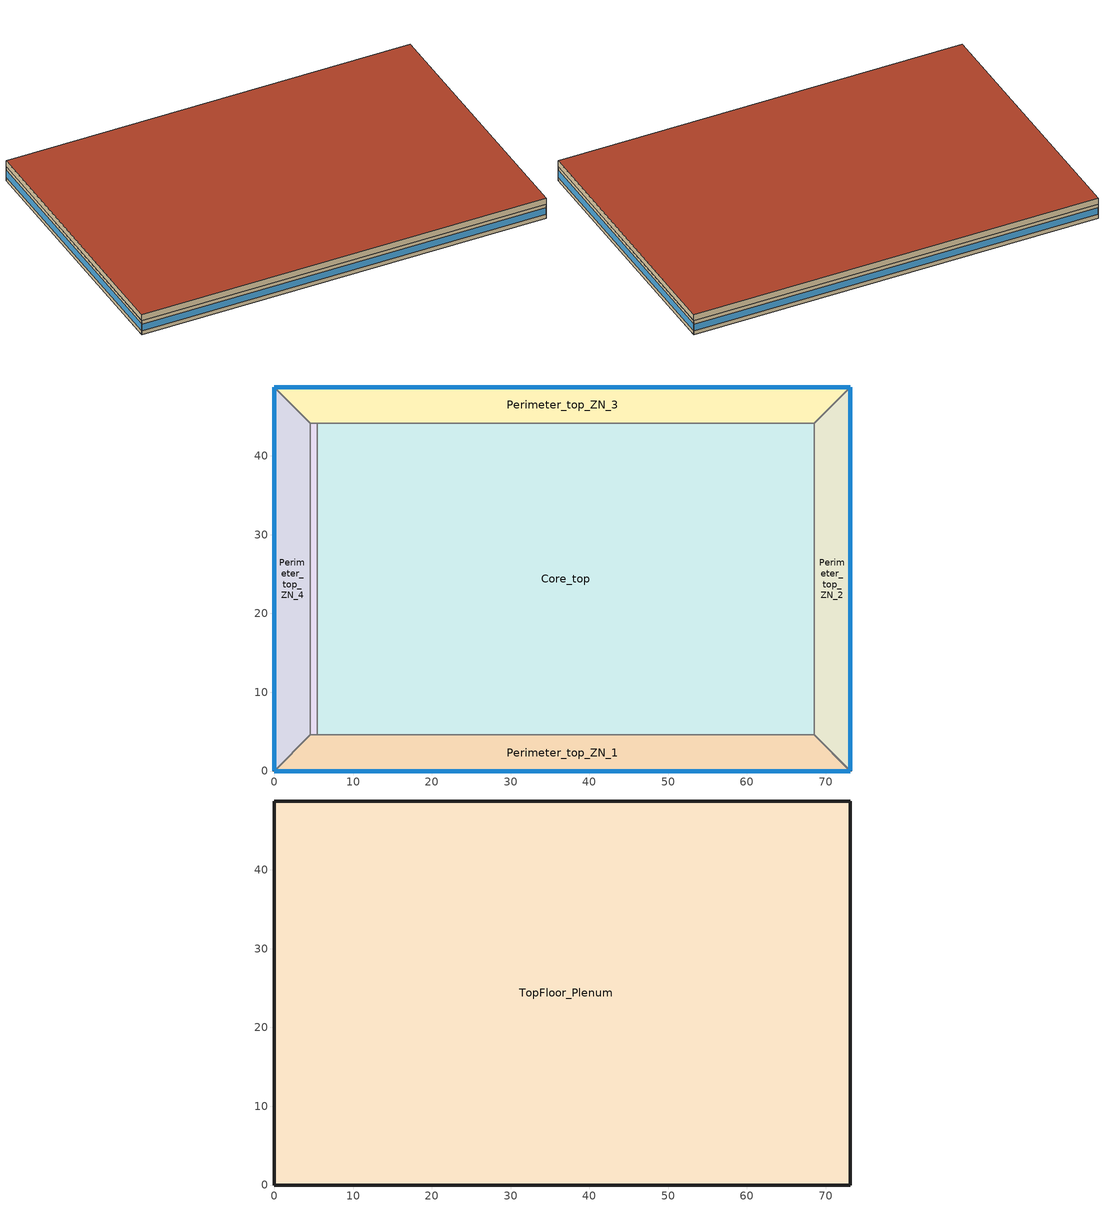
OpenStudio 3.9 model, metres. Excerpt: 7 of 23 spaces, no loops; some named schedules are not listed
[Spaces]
DataCenter_top_ZN_6
 floor adiabatic (BTAP-Int-Wall): 5.49,44.16 5.49,4.57 4.57,4.57 4.57,44.16 z43.6
 wall to Perimeter_top_ZN_4: 4.57,44.16 4.57,4.57 z43.6:46.34
 wall to Core_top: 5.49,4.57 5.49,44.16 z43.6:46.34
 wall to Perimeter_top_ZN_3: 5.49,44.16 4.57,44.16 z43.6:46.34
 wall to Perimeter_top_ZN_1: 4.57,4.57 5.49,4.57 z43.6:46.34
Perimeter_top_ZN_3
 floor adiabatic (BTAP-Int-Wall): 73.11,48.74 68.53,44.16 4.57,44.16 0,48.74 z43.6
 wall outside: 73.11,48.74 0,48.74 z43.6:46.34
 wall to Core_top: 5.49,44.16 68.53,44.16 z43.6:46.34
 wall to Perimeter_top_ZN_2: 68.53,44.16 73.11,48.74 z43.6:46.34
 wall to Perimeter_top_ZN_4: 0,48.74 4.57,44.16 z43.6:46.34
 window (BTAP-Ext-FixedWindow:U=0.220 SHGC=0.600): 73.08,48.74 0.03,48.74 z44.36:45.68
Core_top
 floor adiabatic (BTAP-Int-Wall): 68.53,44.16 68.53,4.57 5.49,4.57 5.49,44.16 z43.6
 wall to Perimeter_top_ZN_1: 5.49,4.57 68.53,4.57 z43.6:46.34
 wall to Perimeter_top_ZN_2: 68.53,4.57 68.53,44.16 z43.6:46.34
Perimeter_top_ZN_2
 floor adiabatic (BTAP-Int-Wall): 73.11,48.74 73.11,0 68.53,4.57 68.53,44.16 z43.6
 wall outside: 73.11,0 73.11,48.74 z43.6:46.34
 wall to Perimeter_top_ZN_1: 68.53,4.57 73.11,0 z43.6:46.34
 window (BTAP-Ext-FixedWindow:U=0.220 SHGC=0.600): 73.11,0.03 73.11,48.71 z44.36:45.68
Perimeter_top_ZN_1
 floor adiabatic (BTAP-Int-Wall): 68.53,4.57 73.11,0 0,0 4.57,4.57 z43.6
 wall outside: 0,0 73.11,0 z43.6:46.34
 wall to Perimeter_top_ZN_4: 4.57,4.57 0,0 z43.6:46.34
 window (BTAP-Ext-FixedWindow:U=0.220 SHGC=0.600): 0.03,0 73.08,0 z44.36:45.68
Perimeter_top_ZN_4
 floor adiabatic (BTAP-Int-Wall): 0,48.74 4.57,44.16 4.57,4.57 0,0 z43.6
 wall outside: 0,48.74 0,0 z43.6:46.34
 window (BTAP-Ext-FixedWindow:U=0.220 SHGC=0.600): 0,48.71 0,0.03 z44.36:45.68
TopFloor_Plenum
 floor to Perimeter_top_ZN_3: 73.11,48.74 68.53,44.16 4.57,44.16 0,48.74 z46.34
 floor to Perimeter_top_ZN_2: 73.11,48.74 73.11,0 68.53,4.57 68.53,44.16 z46.34
 floor to Perimeter_top_ZN_1: 68.53,4.57 73.11,0 0,0 4.57,4.57 z46.34
 floor to Perimeter_top_ZN_4: 0,48.74 4.57,44.16 4.57,4.57 0,0 z46.34
 floor to DataCenter_top_ZN_6: 5.49,44.16 5.49,4.57 4.57,4.57 4.57,44.16 z46.34
 floor to Core_top: 68.53,44.16 68.53,4.57 5.49,4.57 5.49,44.16 z46.34
 wall outside: 0,0 73.11,0 73.11,48.74 0,48.74 0,0 z46.34:47.56
 roof outside: 73.11,0 73.11,48.74 0,48.74 0,0 z47.56
[Building]
LargeOffice: North Axis {deg}=0; Default Construction Set=BTAP-Mass at hdd = 5000.0; Standards Number of Stories=13; Standards Number of Above Ground Stories=12; Standards Template=NECB2011; Standards Building Type=LargeOffice
[Site]
Calgary Intl AP_AB_CAN: Latitude {deg}=51.11; Longitude {deg}=-114.02; Time Zone {hr}=-7; Elevation {m}=1084.1
[Site:WaterMainsTemperature]
Calculation Method=Correlation; Annual Average Outdoor Air Temperature {C}=4.69167; Maximum Difference In Monthly Average Outdoor Air Temperatures {deltaC}=24.6
[Site:GroundTemperature:BuildingSurface]
19.527, 19.502, 19.536, 19.598, 20.002, 21.64, 22.225, 22.375, 21.449, 20.121, 19.802, 19.633
[SizingPeriod:DesignDay] Barometric Pressure {Pa}=88961; Rain Indicator=No; Snow Indicator=No; Day of Month=21; Daylight Saving Time Indicator=No; Humidity Condition Type=Wetbulb; Dry-Bulb Temperature Range Modifier Type=DefaultMultipliers
Name | Maximum Dry-Bulb Temperature {C} | Daily Dry-Bulb Temperature Range {deltaC} | Wind Speed {m/s} | Wind Direction {deg} | Month | Day Type | Wetbulb or DewPoint at Maximum Dry-Bulb {C} | Solar Model Indicator | ASHRAE Clear Sky Optical Depth for Beam Irradiance | ASHRAE Clear Sky Optical Depth for Diffuse Irradiance | Sky Clearness
Calgary Intl AP Ann Clg .4% Condns DB=>MWB | 28.8 | 12.3 | 4.5 | 160 | 7 | SummerDesignDay | 16 | ASHRAETau | 0.34 | 2.419
Calgary Intl AP Ann Clg .4% Condns WB=>MDB | 25.5 | 12.3 | 4.5 | 160 | 7 | SummerDesignDay | 17.8 | ASHRAETau | 0.34 | 2.419
Calgary Intl AP Ann Htg 99.6% Condns DB | -27.7 | 0 | 2.7 | 200 | 1 | WinterDesignDay | -27.7 | ASHRAEClearSky |  |  | 0
[ClimateZones]
Climate Zone Institution Name 1=ASHRAE; Climate Zone Document Name 1=ANSI/ASHRAE Standard 169; Climate Zone Document Year 1=2006; Climate Zone Value 1=7
[Site:GroundTemperature:Shallow]
-1.6, -5.4, -6.4, -5.5, -0.4, 5.3, 10.8, 14.7, 15.8, 14, 9.5, 4
[Site:GroundTemperature:Deep]
4, 1.3, -0.4, -0.9, 0.1, 2.3, 5.2, 8, 9.9, 10.3, 9.2, 7
[Site:GroundTemperature:FCfactorMethod]
January Ground Temperature {C}=5.5; February Ground Temperature {C}=-2; March Ground Temperature {C}=-7.6; April Ground Temperature {C}=-6.3; May Ground Temperature {C}=-6.6; June Ground Temperature {C}=-0.3; July Ground Temperature {C}=4.9; August Ground Temperature {C}=10.2; September Ground Temperature {C}=13.8; October Ground Temperature {C}=17; November Ground Temperature {C}=16.6; December Ground Temperature {C}=11.1
[Material:NoMass] Roughness=Smooth; Thermal Absorptance=0.9; Solar Absorptance=0.7
Name | Thermal Resistance {m2-K/W} | Visible Absorptance
Typical Carpet Pad; Typical Carpet Pad 1 | 0.21648 | 0.8
Typical Insulation 1 | 5.91238 | 0.7
Typical Insulation 2 | 4.49096 | 0.7
Typical Insulation 3 | 6.17282 | 0.7
Typical Carpet Pad 2 | 1.25503 | 0.8
Typical Carpet Pad 3; Typical Carpet Pad 4 | 3.45515 | 0.8
Typical Insulation 4 | 0.454528 | 0.7
Typical Insulation 5 | 0.454545 | 0.7
[Material]
Name | Roughness | Thickness {m} | Conductivity {W/m-K} | Density {kg/m3} | Specific Heat {J/kg-K} | Thermal Absorptance | Solar Absorptance | Visible Absorptance
G05 25mm wood | MediumSmooth | 0.0254 | 0.15 | 608 | 1630 | 0.9 | 0.5 | 0.5
100mm Normalweight concrete floor 1 | MediumSmooth | 0.1016 | 2.31 | 2322 | 832
G01 13mm gypsum board 1 | Smooth | 0.0127 | 0.16 | 800 | 1090 | 0.9 | 0.7 | 0.5
4 in. Normalweight Concrete Floor 1 | MediumRough | 0.1016 | 2.31 | 2322 | 832 | 0.9 | 0.7 | 0.7
1IN Stucco 1 | Smooth | 0.0253 | 0.6918 | 1858 | 837 | 0.9 | 0.7 | 0.92
8IN CONCRETE HW RefBldg 1 | Rough | 0.2032 | 1.311 | 2240 | 836.8 | 0.9 | 0.7 | 0.7
1/2IN Gypsum 1 | Smooth | 0.0127 | 0.16 | 784.9 | 830 | 0.9 | 0.4 | 0.4
Metal Roof Surface 1; F08 Metal surface 1 | Smooth | 0.0008 | 45.28 | 7824 | 500 | 0.9 | 0.7 | 0.7
6 in. Normalweight Concrete Floor 1; 6 in. Normalweight Concrete Floor 2; 6 in. Normalweight Concrete Floor 3 | MediumRough | 0.1524 | 2.31 | 2322 | 832 | 0.9 | 0.7 | 0.7
[Construction]
BTAP-Int-Partition; BTAP-Int-Door: G05 25mm wood
BTAP-Int-Floor: 100mm Normalweight concrete floor 1, Typical Carpet Pad
BTAP-Int-Wall: G01 13mm gypsum board 1, G01 13mm gypsum board 1
BTAP-Int-Ceiling: Typical Carpet Pad, 100mm Normalweight concrete floor 1
BTAP-Int-Window: SimpleGlazing
BTAP-Ext-Floor-Mass:U-0.162: Typical Insulation 1, 4 in. Normalweight Concrete Floor 1, Typical Carpet Pad 1
BTAP-Ext-Wall-Mass:U-0.21: 1IN Stucco 1, 8IN CONCRETE HW RefBldg 1, Typical Insulation 2, 1/2IN Gypsum 1
BTAP-Ext-Roof-Metal:U-0.162: Metal Roof Surface 1, Typical Insulation 3
BTAP-Grnd-Floor-Mass:U-0.757: 6 in. Normalweight Concrete Floor 1, Typical Carpet Pad 2
BTAP-Grnd-Wall-Mass:U-0.284: 6 in. Normalweight Concrete Floor 2, Typical Carpet Pad 3
BTAP-Grnd-Roof-Mass:U-0.284: 6 in. Normalweight Concrete Floor 3, Typical Carpet Pad 4
BTAP-Ext-FixedWindow:U=0.220 SHGC=0.600; BTAP-Ext-GlassDoors:U=0.220 SHGC=0.600; BTAP-Ext-Skylights:U=0.220 SHGC=0.600; BTAP-Ext-DaylightDomes:U=0.220 SHGC=0.600; BTAP-Ext-DaylightDiffuser:U=0.220 SHGC=0.600: SimpleGlazing:U=0.220 SHGC=0.600
BTAP-Ext-Door:U-2.2: F08 Metal surface 1, Typical Insulation 4
BTAP-Ext-OverHeadDoor:U-2.2: Typical Insulation 5
[DefaultConstructionSet]
BTAP-Mass at hdd = 5000.0: Default Exterior Surface Constructions=BTAP-Mass at hdd = 5000.0; Default Interior Surface Constructions=Default Surface Constructions 2; Default Ground Contact Surface Constructions=BTAP-Mass at hdd = 5000.0 1; Default Exterior SubSurface Constructions=BTAP-Mass at hdd = 5000.0; Default Interior SubSurface Constructions=Default Sub Surface Constructions 2; Interior Partition Construction=BTAP-Int-Partition
[DefaultSurfaceConstructions]
Name | Floor Construction | Wall Construction | Roof Ceiling Construction
Default Surface Constructions 2 | BTAP-Int-Floor | BTAP-Int-Wall | BTAP-Int-Ceiling
BTAP-Mass at hdd = 5000.0 | BTAP-Ext-Floor-Mass:U-0.162 | BTAP-Ext-Wall-Mass:U-0.21 | BTAP-Ext-Roof-Metal:U-0.162
BTAP-Mass at hdd = 5000.0 1 | BTAP-Grnd-Floor-Mass:U-0.757 | BTAP-Grnd-Wall-Mass:U-0.284 | BTAP-Grnd-Roof-Mass:U-0.284
[DefaultSubSurfaceConstructions]
Name | Fixed Window Construction | Operable Window Construction | Door Construction | Glass Door Construction | Overhead Door Construction | Skylight Construction | Tubular Daylight Dome Construction | Tubular Daylight Diffuser Construction
Default Sub Surface Constructions 2 | BTAP-Int-Window | BTAP-Int-Window | BTAP-Int-Door
BTAP-Mass at hdd = 5000.0 | BTAP-Ext-FixedWindow:U=0.220 SHGC=0.600 | BTAP-Ext-FixedWindow:U=0.220 SHGC=0.600 | BTAP-Ext-Door:U-2.2 | BTAP-Ext-GlassDoors:U=0.220 SHGC=0.600 | BTAP-Ext-OverHeadDoor:U-2.2 | BTAP-Ext-Skylights:U=0.220 SHGC=0.600 | BTAP-Ext-DaylightDomes:U=0.220 SHGC=0.600 | BTAP-Ext-DaylightDiffuser:U=0.220 SHGC=0.600
[WindowMaterial:SimpleGlazingSystem] U-Factor {W/m2-K}=2.2; Solar Heat Gain Coefficient=0.6; Visible Transmittance=0.21
SimpleGlazing; SimpleGlazing:U=0.220 SHGC=0.600
[Space] Building Story=Building Story 3; Volume {m3}=Autocalculate
Name | Space Type | Thermal Zone | Part of Total Floor Area
DataCenter_top_ZN_6 | Space Function Office - open plan | ALL_ST=Office - open plan_FL=Building Story 3_SCH=A 3
Perimeter_top_ZN_3 | Space Function Office - open plan | ALL_ST=Office - open plan_FL=Building Story 3_SCH=A 4 | Yes
Core_top | Space Function Office - open plan | ALL_ST=Office - open plan_FL=Building Story 3_SCH=A 5 | Yes
Perimeter_top_ZN_2 | Space Function Office - open plan | ALL_ST=Office - open plan_FL=Building Story 3_SCH=A 2 | Yes
Perimeter_top_ZN_1 | Space Function Office - open plan | ALL_ST=Office - open plan_FL=Building Story 3_SCH=A 1 | Yes
TopFloor_Plenum | Space Function - undefined - | ALL_ST=- undefined -_FL=Building Story 3_SCH=A | No
Perimeter_top_ZN_4 | Space Function Office - open plan | ALL_ST=Office - open plan_FL=Building Story 3_SCH=A | Yes
[BuildingStory]
Building Story 3: Nominal Z Coordinate {m}=43.5952
[SpaceType] Standards Building Type=Space Function
Name | Default Schedule Set | Design Specification Outdoor Air Object | Standards Space Type
Space Function Office - open plan | Space Function Office - open plan Schedule Set | Space Function Office - open plan Ventilation | Office - open plan
Space Function - undefined - | Space Function - undefined - Schedule Set | Space Function - undefined - Ventilation | - undefined -
[DesignSpecification:OutdoorAir]
Name | Outdoor Air Flow per Person {m3/s-person} | Outdoor Air Flow per Floor Area {m3/s-m2} | Outdoor Air Flow Air Changes per Hour {1/hr} | Outdoor Air Method
Space Function - undefined - Ventilation | 0 | 0 | 0
Space Function Office - open plan Ventilation | 0.0142092 |  |  | Sum
[DefaultScheduleSet]
Name | Number of People Schedule | People Activity Level Schedule | Lighting Schedule | Electric Equipment Schedule
Space Function - undefined - Schedule Set
Space Function Office - open plan Schedule Set | NECB-A-Occupancy | NECB-Activity | NECB-A-Lighting | NECB-A-Electric-Equipment
[ThermostatSetpoint:DualSetpoint]
Name | Heating Setpoint Temperature Schedule | Cooling Setpoint Temperature Schedule
Space Function Office - open plan Thermostat 40; Space Function Office - open plan Thermostat 42; Space Function Office - open plan Thermostat 45; Space Function Office - open plan Thermostat 47; Space Function Office - open plan Thermostat 51; Space Function Office - open plan Thermostat 53 | NECB-A-Thermostat Setpoint-Heating | NECB-A-Thermostat Setpoint-Cooling
Space Function - undefined - Thermostat 8
[People:Definition]
Space Function Office - open plan People Definition: Number of People Calculation Method=People/Area; People per Space Floor Area {person/m2}=0.0500522; Fraction Radiant=0.3
[People]
Space Function Office - open plan People: People Definition=Space Function Office - open plan People Definition; Space or SpaceType=Space Function Office - open plan; Work Efficiency Schedule=Work Efficiency Schedule; Clothing Insulation Schedule=Clothing Schedule; Air Velocity Schedule=Air Velocity Schedule; Multiplier=1
[Lights:Definition]
Space Function Office - open plan Lights Definition: Design Level Calculation Method=Watts/Area; Watts per Space Floor Area {W/m2}=10.9999; Fraction Radiant=0.5; Fraction Visible=0.2
[Lights]
Space Function Office - open plan Lights: Lights Definition=Space Function Office - open plan Lights Definition; Space or SpaceType=Space Function Office - open plan; Fraction Replaceable=1
[ElectricEquipment:Definition]
Space Function Office - open plan Elec Equip Definition: Design Level Calculation Method=Watts/Area; Watts per Space Floor Area {W/m2}=7.49994; Fraction Radiant=0.5
[ElectricEquipment]
Space Function Office - open plan Elec Equip: Electric Equipment Definition=Space Function Office - open plan Elec Equip Definition; Space or SpaceType=Space Function Office - open plan
[SpaceInfiltration:DesignFlowRate] Schedule=Always On Discrete; Design Flow Rate Calculation Method=Flow/ExteriorArea; Flow per Exterior Surface Area {m3/s-m2}=0.00025; Constant Term Coefficient=0; Temperature Term Coefficient=0; Velocity Term Coefficient=0.224; Velocity Squared Term Coefficient=0
Name | Space or SpaceType
Perimeter_top_ZN_1 Infiltration | Perimeter_top_ZN_1
Perimeter_top_ZN_2 Infiltration | Perimeter_top_ZN_2
Perimeter_top_ZN_3 Infiltration | Perimeter_top_ZN_3
Perimeter_top_ZN_4 Infiltration | Perimeter_top_ZN_4
TopFloor_Plenum Infiltration | TopFloor_Plenum
[ThermalZone] Use Ideal Air Loads=No
Name | Thermostat
ALL_ST=Office - open plan_FL=Building Story 3_SCH=A | Space Function Office - open plan Thermostat 40
ALL_ST=- undefined -_FL=Building Story 3_SCH=A | Space Function - undefined - Thermostat 8
ALL_ST=Office - open plan_FL=Building Story 3_SCH=A 1 | Space Function Office - open plan Thermostat 42
ALL_ST=Office - open plan_FL=Building Story 3_SCH=A 2 | Space Function Office - open plan Thermostat 45
ALL_ST=Office - open plan_FL=Building Story 3_SCH=A 3 | Space Function Office - open plan Thermostat 47
ALL_ST=Office - open plan_FL=Building Story 3_SCH=A 4 | Space Function Office - open plan Thermostat 51
ALL_ST=Office - open plan_FL=Building Story 3_SCH=A 5 | Space Function Office - open plan Thermostat 53
[Sizing:Zone] Zone Cooling Design Supply Air Temperature Input Method=SupplyAirTemperature; Zone Cooling Design Supply Air Temperature {C}=14; Zone Cooling Design Supply Air Temperature Difference {deltaC}=11.11; Zone Heating Design Supply Air Temperature Input Method=SupplyAirTemperature; Zone Heating Design Supply Air Temperature {C}=40; Zone Heating Design Supply Air Temperature Difference {deltaC}=11.11; Zone Cooling Design Supply Air Humidity Ratio {kg-H2O/kg-air}=0.0085; Zone Heating Design Supply Air Humidity Ratio {kg-H2O/kg-air}=0.008; Cooling Design Air Flow Method=DesignDay; Heating Design Air Flow Method=DesignDay; Account for Dedicated Outdoor Air System=No; Dedicated Outdoor Air System Control Strategy=NeutralSupplyAir; Dedicated Outdoor Air Low Setpoint Temperature for Design {C}=autosize; Dedicated Outdoor Air High Setpoint Temperature for Design {C}=autosize; Zone Load Sizing Method=Sensible Load Only No Latent Load; Zone Latent Cooling Design Supply Air Humidity Ratio Input Method=HumidityRatioDifference; Zone Cooling Design Supply Air Humidity Ratio Difference {kgWater/kgDryAir}=0.005; Zone Latent Heating Design Supply Air Humidity Ratio Input Method=HumidityRatioDifference; Zone Humidification Design Supply Air Humidity Ratio Difference {kgWater/kgDryAir}=0.005; Sizing Option=Coincident
ALL_ST=- undefined -_FL=Building Story 1_SCH=A; ALL_ST=- undefined -_FL=Building Story 3_SCH=A; ALL_ST=- undefined -_FL=Building Story 2_SCH=A
[Foundation:Kiva]
Bldg Kiva Foundation: Wall Height Above Grade {m}=0; Wall Depth Below Slab {m}=0
[Foundation:Kiva:Settings]

[AvailabilityManager:NightCycle] Applicability Schedule=Always On Discrete; Control Type=CycleOnAny; Thermostat Tolerance {deltaC}=1; Cycling Run Time {s}=3600
Availability Manager Night Cycle 1; Availability Manager Night Cycle 2; Availability Manager Night Cycle 3; Availability Manager Night Cycle 4; Availability Manager Night Cycle 5
[EnergyManagementSystem:Sensor] Output Variable or Output Meter Index Key=Environment; Output Variable or Output Meter=Site Outdoor Air Drybulb Temperature
OAT; OAT_1; OAT_2
[EnergyManagementSystem:Actuator] Actuated Component Type=Schedule:Year; Actuated Component Control Type=Schedule Value
Name | Actuated Component
ems_sys_6_mixed_shr_none_sh_c_e_sc_c_chw_ssf_vv_zh_b_hw_zc_none_srf_vv__1_HtgSch0; ems_sys_6_mixed_shr_none_sh_c_e_sc_c_chw_ssf_vv_zh_b_hw_zc_none_srf_vv__2_HtgSch0; ems_sys_6_mixed_shr_none_sh_c_e_sc_c_chw_ssf_vv_zh_b_hw_zc_none_srf_vv__3_HtgSch0 | NECB-A-Thermostat Setpoint-Heating
ems_sys_6_mixed_shr_none_sh_c_e_sc_c_chw_ssf_vv_zh_b_hw_zc_none_srf_vv__1_ClgSch0; ems_sys_6_mixed_shr_none_sh_c_e_sc_c_chw_ssf_vv_zh_b_hw_zc_none_srf_vv__2_ClgSch0; ems_sys_6_mixed_shr_none_sh_c_e_sc_c_chw_ssf_vv_zh_b_hw_zc_none_srf_vv__3_ClgSch0 | NECB-A-Thermostat Setpoint-Cooling
[EnergyManagementSystem:Program]
ems_sys_6_mixed_shr_none_sh_c_e_sc_c_chw_ssf_vv_zh_b_hw_zc_none_srf_vv__1_OptimumStartProg0: IF DaylightSavings==0 && DayOfWeek>1 && Hour==5 && OAT<23.9 && OAT>1.7; SET ems_sys_6_mixed_shr_none_sh_c_e_sc_c_chw_ssf_vv_zh_b_hw_zc_none_srf_vv__1_ClgSch0 = 29.4; SET ems_sys_6_mixed_shr_none_sh_c_e_sc_c_chw_ssf_vv_zh_b_hw_zc_none_srf_vv__1_HtgSch0 = 15.6; ELSEIF DaylightSavings==0 && DayOfWeek==1 && Hour==7 && OAT<23.9 && OAT>1.7; SET ems_sys_6_mixed_shr_none_sh_c_e_sc_c_chw_ssf_vv_zh_b_hw_zc_none_srf_vv__1_ClgSch0 = 29.4; SET ems_sys_6_mixed_shr_none_sh_c_e_sc_c_chw_ssf_vv_zh_b_hw_zc_none_srf_vv__1_HtgSch0 = 15.6; ELSEIF DaylightSavings==1 && DayOfWeek>1 && Hour==4 && OAT<23.9 && OAT>1.7; SET ems_sys_6_mixed_shr_none_sh_c_e_sc_c_chw_ssf_vv_zh_b_hw_zc_none_srf_vv__1_ClgSch0 = 29.4; SET ems_sys_6_mixed_shr_none_sh_c_e_sc_c_chw_ssf_vv_zh_b_hw_zc_none_srf_vv__1_HtgSch0 = 15.6; ELSEIF DaylightSavings==1 && DayOfWeek==1 && Hour==6 && OAT<23.9 && OAT>1.7; SET ems_sys_6_mixed_shr_none_sh_c_e_sc_c_chw_ssf_vv_zh_b_hw_zc_none_srf_vv__1_ClgSch0 = 29.4; SET ems_sys_6_mixed_shr_none_sh_c_e_sc_c_chw_ssf_vv_zh_b_hw_zc_none_srf_vv__1_HtgSch0 = 15.6; ELSE; SET ems_sys_6_mixed_shr_none_sh_c_e_sc_c_chw_ssf_vv_zh_b_hw_zc_none_srf_vv__1_ClgSch0 = NULL; SET ems_sys_6_mixed_shr_none_sh_c_e_sc_c_chw_ssf_vv_zh_b_hw_zc_none_srf_vv__1_HtgSch0 = NULL; ENDIF
ems_sys_6_mixed_shr_none_sh_c_e_sc_c_chw_ssf_vv_zh_b_hw_zc_none_srf_vv__2_OptimumStartProg0: IF DaylightSavings==0 && DayOfWeek>1 && Hour==5 && OAT_1<23.9 && OAT_1>1.7; SET ems_sys_6_mixed_shr_none_sh_c_e_sc_c_chw_ssf_vv_zh_b_hw_zc_none_srf_vv__2_ClgSch0 = 29.4; SET ems_sys_6_mixed_shr_none_sh_c_e_sc_c_chw_ssf_vv_zh_b_hw_zc_none_srf_vv__2_HtgSch0 = 15.6; ELSEIF DaylightSavings==0 && DayOfWeek==1 && Hour==7 && OAT_1<23.9 && OAT_1>1.7; SET ems_sys_6_mixed_shr_none_sh_c_e_sc_c_chw_ssf_vv_zh_b_hw_zc_none_srf_vv__2_ClgSch0 = 29.4; SET ems_sys_6_mixed_shr_none_sh_c_e_sc_c_chw_ssf_vv_zh_b_hw_zc_none_srf_vv__2_HtgSch0 = 15.6; ELSEIF DaylightSavings==1 && DayOfWeek>1 && Hour==4 && OAT_1<23.9 && OAT_1>1.7; SET ems_sys_6_mixed_shr_none_sh_c_e_sc_c_chw_ssf_vv_zh_b_hw_zc_none_srf_vv__2_ClgSch0 = 29.4; SET ems_sys_6_mixed_shr_none_sh_c_e_sc_c_chw_ssf_vv_zh_b_hw_zc_none_srf_vv__2_HtgSch0 = 15.6; ELSEIF DaylightSavings==1 && DayOfWeek==1 && Hour==6 && OAT_1<23.9 && OAT_1>1.7; SET ems_sys_6_mixed_shr_none_sh_c_e_sc_c_chw_ssf_vv_zh_b_hw_zc_none_srf_vv__2_ClgSch0 = 29.4; SET ems_sys_6_mixed_shr_none_sh_c_e_sc_c_chw_ssf_vv_zh_b_hw_zc_none_srf_vv__2_HtgSch0 = 15.6; ELSE; SET ems_sys_6_mixed_shr_none_sh_c_e_sc_c_chw_ssf_vv_zh_b_hw_zc_none_srf_vv__2_ClgSch0 = NULL; SET ems_sys_6_mixed_shr_none_sh_c_e_sc_c_chw_ssf_vv_zh_b_hw_zc_none_srf_vv__2_HtgSch0 = NULL; ENDIF
